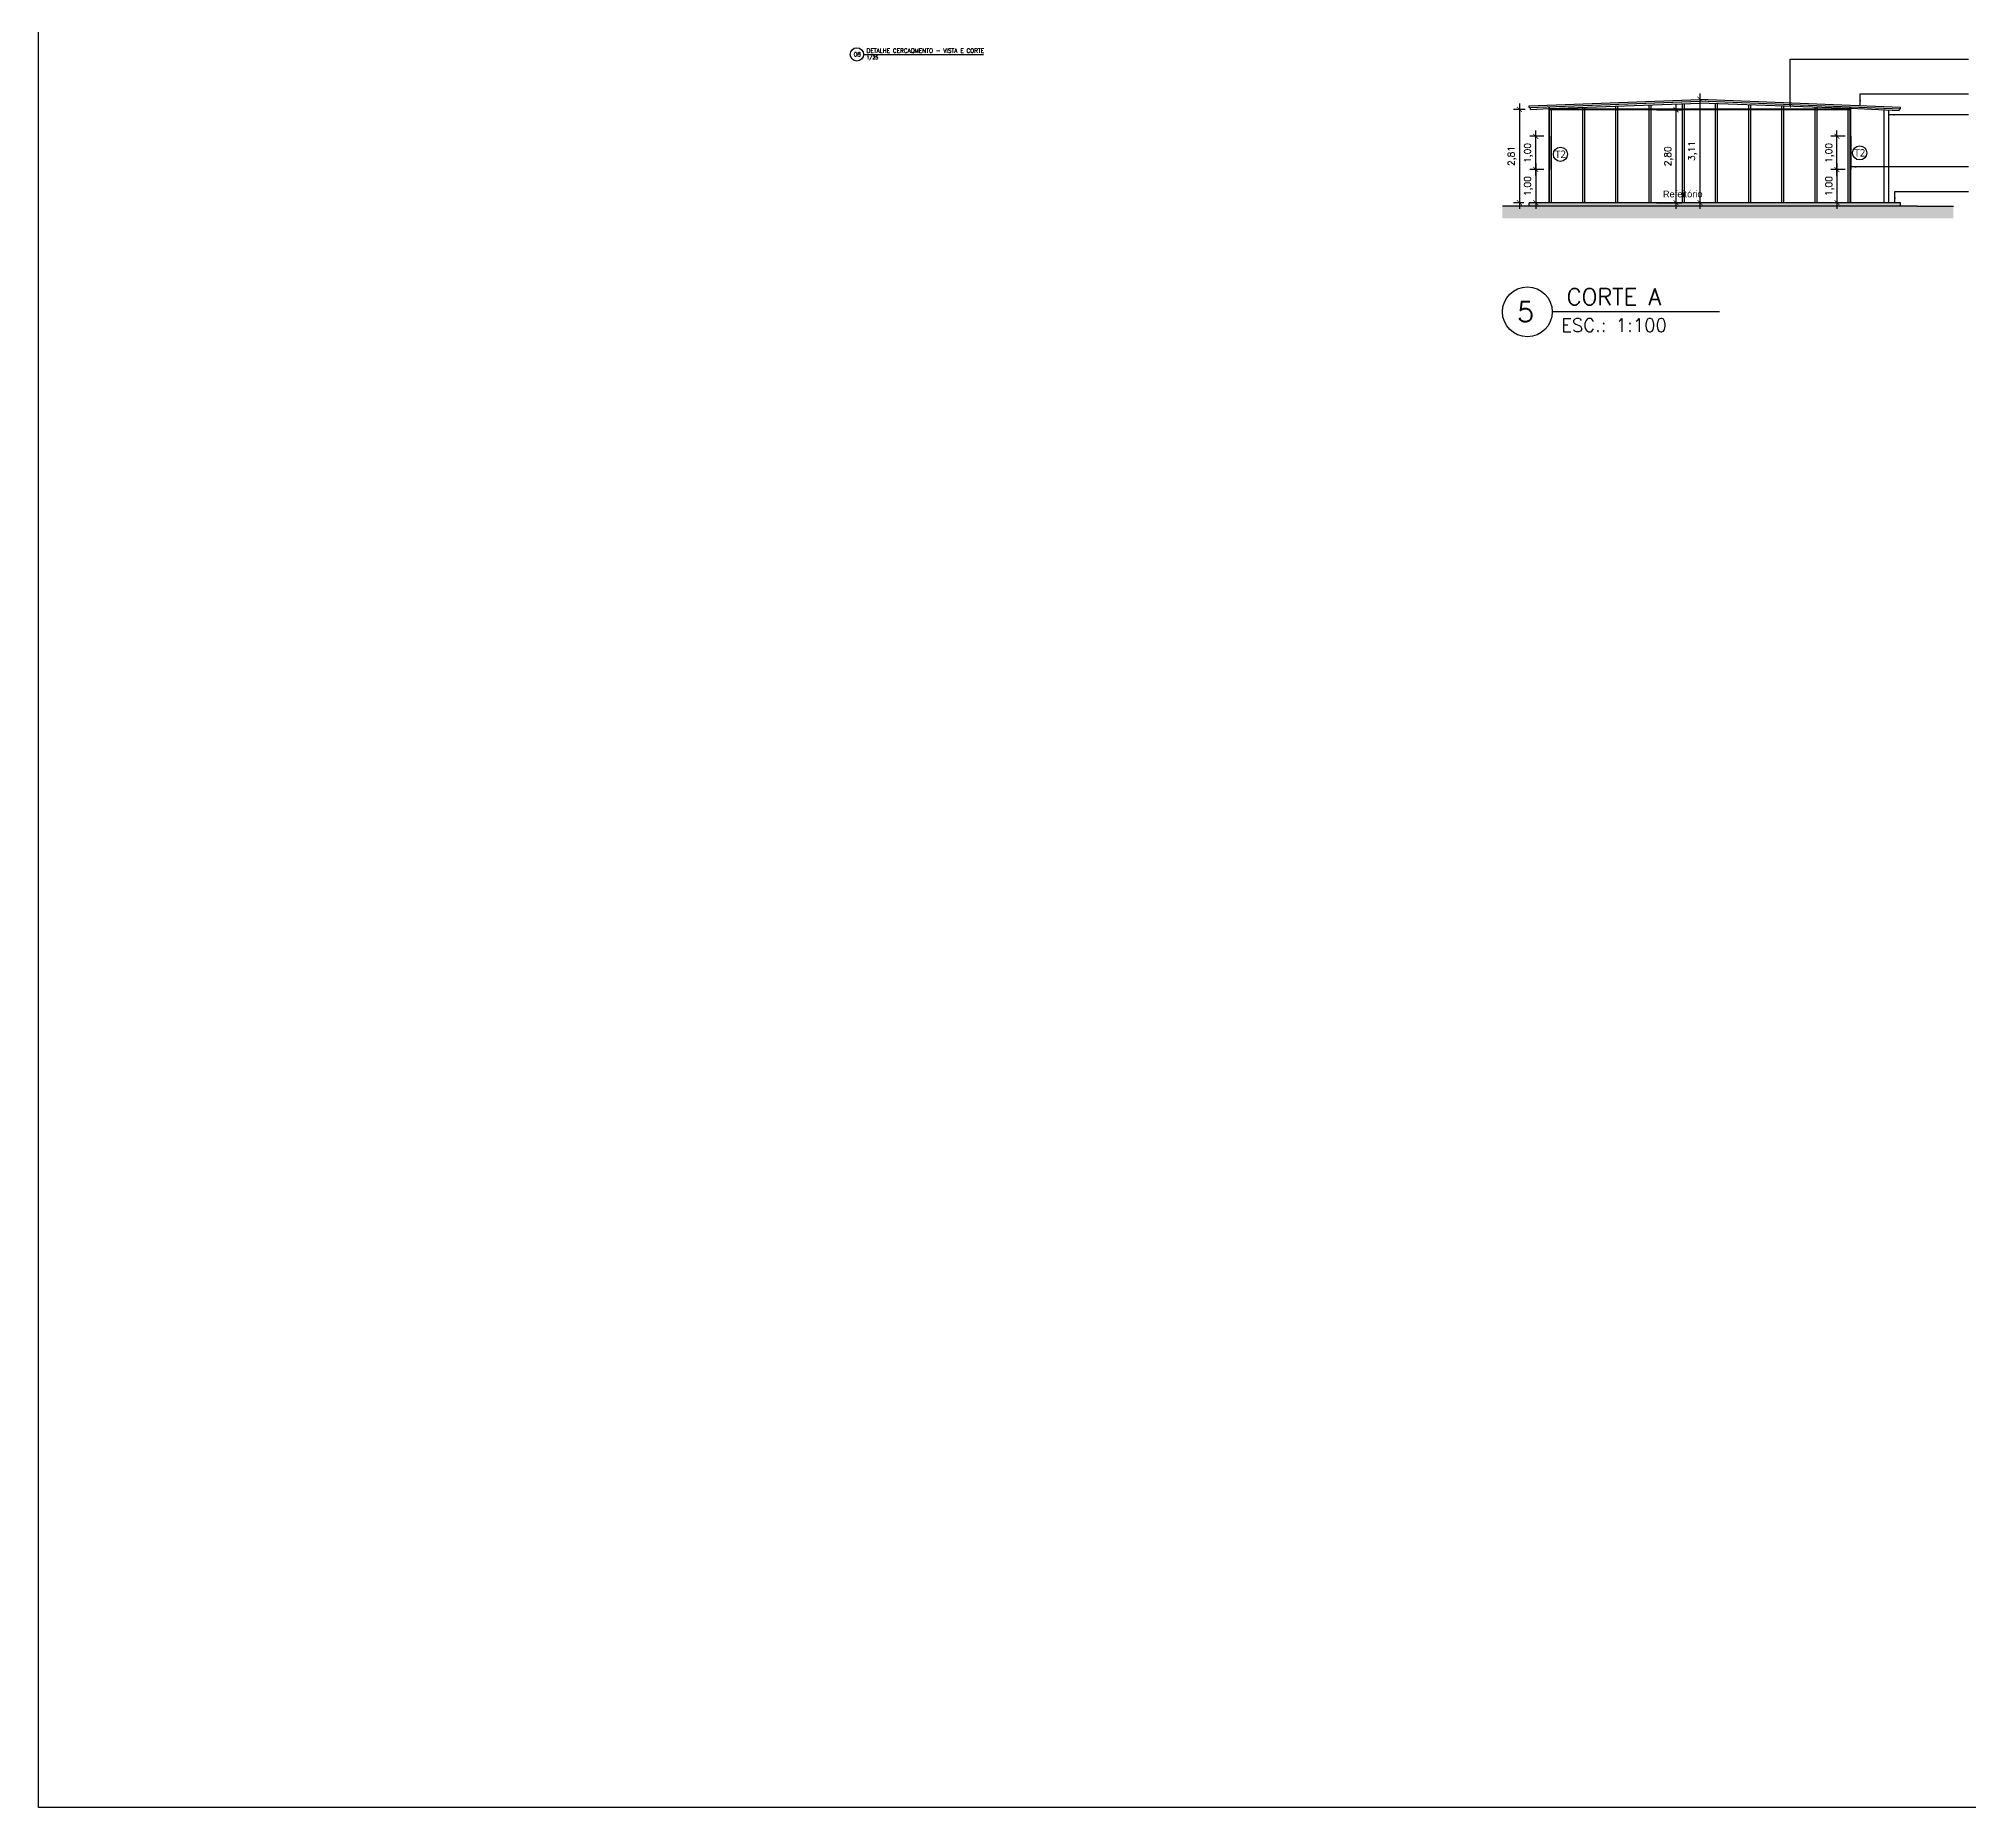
# Model space of a CAD drawing. Header units: millimetres. Extents: x 260 to 453, y 660 to 898.
# Drawn here: x 260.1 to 318.2, y 660.3 to 713.6 of the extents above; entities that cross this region are included whole.
import ezdxf
from ezdxf.enums import TextEntityAlignment as Align

# ---------------------------------------------------------------- set-up
doc = ezdxf.new("R2010")
doc.units = ezdxf.units.MM
for name, color, linetype in [('AR_COTAS', 1, 'Continuous'), ('AR_DIVISÓRIAS', 3, 'Continuous'), ('AR_SIMBOLOS', 1, 'Continuous'), ('AR_SÍMBOLOS', 1, 'Continuous'), ('AR_TEXTOS', 2, 'Continuous'), ('CANT-CORTE 01', 1, 'Continuous'), ('CANT-CORTE 02', 2, 'Continuous'), ('CANT-CORTE 03', 3, 'Continuous'), ('CANT-TEXTO', 2, 'Continuous'), ('texto', 2, 'Continuous'), ('VIST2', 2, 'Continuous')]:
    doc.layers.add(name, color=color, linetype=linetype)
doc.styles.add('arial', font='arial.ttf')
doc.styles.add('ROMANS', font='romans.shx')
doc.styles.add('TREBUCHET', font='trebuc.ttf')
doc.dimstyles.new('ESCALA 1.100', dxfattribs={"dimtxt": 0.2, "dimasz": 0.15, "dimexe": 0.18, "dimexo": 0.16, "dimgap": 0.1, "dimtad": 1, "dimzin": 4, "dimtxsty": 'ROMANS', "dimblk": 'ARCHTICK', "dimcen": 2.5, "dimdle": 0.18, "dimclrd": 256, "dimclre": 256, "dimclrt": 2, "dimazin": 0, "dimtfac": 1, "dimtix": 1, "dimtmove": 2, "dimatfit": 3, "dimldrblk": 'ARCHTICK', "dimfxl": 1, "dimtolj": 1, "dimtzin": 0, "dimlwd": -1, "dimlwe": -1, "dimarcsym": 0})

# ---------------------------------------------------------------- blocks, each defined once
blk = doc.blocks.new('_ArchTick')
at = {"color": 0, "const_width": 0.15}
blk.add_lwpolyline([(-0.5, -0.5), (0.5, 0.5)], dxfattribs=at)
blk = doc.blocks.new('*D49')
at = {"layer": 'AR_COTAS', "transparency": 16777216}
for p, q in [((310.125, 711.912), (310.125, 708.438)), ((310.285, 711.732), (310.305, 711.732)), ((310.415, 708.618), (309.945, 708.618))]:
    blk.add_line(p, q, dxfattribs=at)
at = {"layer": 'Defpoints', "color": 0, "transparency": 16777216}
for p in [(310.125, 711.732), (310.125, 708.618), (310.575, 708.618)]:
    blk.add_point(p, dxfattribs=at)
at = {"layer": 'AR_COTAS', "transparency": 16777216, "xscale": 0.15, "yscale": 0.15, "zscale": 0.15}
for p, rotation in [((310.125, 711.732), 90), ((310.125, 708.618), 270)]:
    blk.add_blockref('_ArchTick', p, dxfattribs=dict(at, rotation=rotation))
at = {"layer": 'AR_COTAS', "color": 2, "transparency": 16777216, "insert": (309.906, 710.175), "char_height": 0.2, "attachment_point": 5, "rotation": 90, "style": 'ROMANS'}
blk.add_mtext('\\A1;3,11', dxfattribs=at)
blk = doc.blocks.new('*D50')
at = {"layer": 'AR_COTAS', "transparency": 16777216}
for p, q in [((304.865, 711.43), (304.507, 711.43)), ((304.687, 711.61), (304.687, 708.438)), ((304.82, 708.618), (304.507, 708.618))]:
    blk.add_line(p, q, dxfattribs=at)
at = {"layer": 'Defpoints', "color": 0, "transparency": 16777216}
for p in [(305.025, 711.43), (304.687, 708.618), (304.98, 708.618)]:
    blk.add_point(p, dxfattribs=at)
at = {"layer": 'AR_COTAS', "transparency": 16777216, "xscale": 0.15, "yscale": 0.15, "zscale": 0.15}
for p, rotation in [((304.687, 711.43), 90), ((304.687, 708.618), 270)]:
    blk.add_blockref('_ArchTick', p, dxfattribs=dict(at, rotation=rotation))
at = {"layer": 'AR_COTAS', "color": 2, "transparency": 16777216, "insert": (304.468, 710.024), "char_height": 0.2, "attachment_point": 5, "rotation": 90, "style": 'ROMANS'}
blk.add_mtext('\\A1;2,81', dxfattribs=at)
blk = doc.blocks.new('*D116')
at = {"layer": 'AR_COTAS', "transparency": 16777216}
for p, q in [((314.495, 709.618), (314.073, 709.618)), ((314.253, 709.798), (314.253, 708.438)), ((314.495, 708.618), (314.073, 708.618))]:
    blk.add_line(p, q, dxfattribs=at)
at = {"layer": 'Defpoints', "color": 0, "transparency": 16777216}
for p in [(314.655, 709.618), (314.253, 708.618), (314.655, 708.618)]:
    blk.add_point(p, dxfattribs=at)
at = {"layer": 'AR_COTAS', "transparency": 16777216, "xscale": 0.15, "yscale": 0.15, "zscale": 0.15}
for p, rotation in [((314.253, 709.618), 90), ((314.253, 708.618), 270)]:
    blk.add_blockref('_ArchTick', p, dxfattribs=dict(at, rotation=rotation))
at = {"layer": 'AR_COTAS', "color": 2, "transparency": 16777216, "insert": (314.034, 709.118), "char_height": 0.2, "attachment_point": 5, "rotation": 90, "style": 'ROMANS'}
blk.add_mtext('\\A1;1,00', dxfattribs=at)
blk = doc.blocks.new('*D117')
at = {"layer": 'AR_COTAS', "transparency": 16777216}
for p, q in [((314.253, 709.438), (314.253, 710.798)), ((314.495, 710.618), (314.073, 710.618)), ((314.495, 709.618), (314.073, 709.618))]:
    blk.add_line(p, q, dxfattribs=at)
at = {"layer": 'Defpoints', "color": 0, "transparency": 16777216}
for p in [(314.253, 710.618), (314.655, 710.618), (314.655, 709.618)]:
    blk.add_point(p, dxfattribs=at)
at = {"layer": 'AR_COTAS', "transparency": 16777216, "xscale": 0.15, "yscale": 0.15, "zscale": 0.15}
for p, rotation in [((314.253, 710.618), 90), ((314.253, 709.618), 270)]:
    blk.add_blockref('_ArchTick', p, dxfattribs=dict(at, rotation=rotation))
at = {"layer": 'AR_COTAS', "color": 2, "transparency": 16777216, "insert": (314.034, 710.118), "char_height": 0.2, "attachment_point": 5, "rotation": 90, "style": 'ROMANS'}
blk.add_mtext('\\A1;1,00', dxfattribs=at)
blk = doc.blocks.new('*D53')
at = {"layer": 'AR_COTAS', "transparency": 16777216}
for p, q in [((305.42, 709.618), (304.998, 709.618)), ((305.178, 709.798), (305.178, 708.438)), ((305.42, 708.618), (304.998, 708.618))]:
    blk.add_line(p, q, dxfattribs=at)
at = {"layer": 'Defpoints', "color": 0, "transparency": 16777216}
for p in [(305.58, 709.618), (305.178, 708.618), (305.58, 708.618)]:
    blk.add_point(p, dxfattribs=at)
at = {"layer": 'AR_COTAS', "transparency": 16777216, "xscale": 0.15, "yscale": 0.15, "zscale": 0.15}
for p, rotation in [((305.178, 709.618), 90), ((305.178, 708.618), 270)]:
    blk.add_blockref('_ArchTick', p, dxfattribs=dict(at, rotation=rotation))
at = {"layer": 'AR_COTAS', "color": 2, "transparency": 16777216, "insert": (304.959, 709.118), "char_height": 0.2, "attachment_point": 5, "rotation": 90, "style": 'ROMANS'}
blk.add_mtext('\\A1;1,00', dxfattribs=at)
blk = doc.blocks.new('*D54')
at = {"layer": 'AR_COTAS', "transparency": 16777216}
for p, q in [((305.178, 709.438), (305.178, 710.798)), ((305.42, 710.618), (304.998, 710.618)), ((305.42, 709.618), (304.998, 709.618))]:
    blk.add_line(p, q, dxfattribs=at)
at = {"layer": 'Defpoints', "color": 0, "transparency": 16777216}
for p in [(305.178, 710.618), (305.58, 710.618), (305.58, 709.618)]:
    blk.add_point(p, dxfattribs=at)
at = {"layer": 'AR_COTAS', "transparency": 16777216, "xscale": 0.15, "yscale": 0.15, "zscale": 0.15}
for p, rotation in [((305.178, 710.618), 90), ((305.178, 709.618), 270)]:
    blk.add_blockref('_ArchTick', p, dxfattribs=dict(at, rotation=rotation))
at = {"layer": 'AR_COTAS', "color": 2, "transparency": 16777216, "insert": (304.959, 710.118), "char_height": 0.2, "attachment_point": 5, "rotation": 90, "style": 'ROMANS'}
blk.add_mtext('\\A1;1,00', dxfattribs=at)
blk = doc.blocks.new('*D55')
at = {"layer": 'AR_COTAS', "transparency": 16777216}
for p, q in [((308.819, 711.418), (309.583, 711.418)), ((309.403, 711.598), (309.403, 708.438)), ((308.819, 708.618), (309.583, 708.618))]:
    blk.add_line(p, q, dxfattribs=at)
at = {"layer": 'Defpoints', "color": 0, "transparency": 16777216}
for p in [(308.659, 711.418), (308.659, 708.618), (309.403, 708.618)]:
    blk.add_point(p, dxfattribs=at)
at = {"layer": 'AR_COTAS', "transparency": 16777216, "xscale": 0.15, "yscale": 0.15, "zscale": 0.15}
for p, rotation in [((309.403, 711.418), 90), ((309.403, 708.618), 270)]:
    blk.add_blockref('_ArchTick', p, dxfattribs=dict(at, rotation=rotation))
at = {"layer": 'AR_COTAS', "color": 2, "transparency": 16777216, "insert": (309.184, 710.018), "char_height": 0.2, "attachment_point": 5, "rotation": 90, "style": 'ROMANS'}
blk.add_mtext('\\A1;2,80', dxfattribs=at)

msp = doc.modelspace()

# ---------------------------------------------------------------- hatches: boundary and pattern name
at = {"layer": 'CANT-CORTE 01', "ltscale": 0.5}
h = msp.add_hatch(dxfattribs=at)
h.set_pattern_fill('EARTH', color=254, scale=0.035, angle=405, style=0)
h.set_pattern_definition([(45, (1234.70825, -648.46048), (6e-16, 0.314308964), [0.22225, -0.22225]), (45, (1234.64932, -648.40154), (6e-16, 0.314308964), [0.22225, -0.22225]), (45, (1234.59039, -648.34261), (6e-16, 0.314308964), [0.22225, -0.22225]), (135, (1234.59039, -648.30332), (-0.314308964, 6e-16), [0.22225, -0.22225]), (135, (1234.64932, -648.2444), (-0.314308964, 6e-16), [0.22225, -0.22225]), (135, (1234.70825, -648.18546), (-0.314308964, 6e-16), [0.22225, -0.22225])])
h.paths.add_polyline_path([(304.176, 708.518), (304.176, 708.15), (317.763, 708.15), (317.763, 708.518)])
at = {"layer": 'CANT-CORTE 03'}
msp.add_hatch(color=256, dxfattribs=at).paths.add_polyline_path([(304.98, 708.618), (304.98, 708.518), (316.17, 708.518), (316.17, 708.618)])

# ---------------------------------------------------------------- linework, layer by layer
at = {"layer": 'AR_COTAS'}
for p, q in [((305.025, 711.43), (305.022, 711.49)), ((305.025, 711.43), (305.58, 711.457)), ((305.595, 711.458), (310.125, 711.622)), ((305.655, 711.438), (305.655, 711.461)), ((305.655, 708.618), (305.655, 711.418)), ((306.595, 711.438), (306.595, 711.494)), ((306.595, 708.618), (306.595, 711.418)), ((306.655, 711.438), (306.655, 711.496)), ((306.655, 708.618), (306.655, 711.418)), ((307.595, 711.438), (307.595, 711.53)), ((307.595, 708.618), (307.595, 711.418)), ((307.655, 711.438), (307.655, 711.532)), ((307.655, 708.618), (307.655, 711.418)), ((309.595, 711.438), (309.595, 711.603)), ((309.595, 708.618), (309.595, 711.418)), ((309.655, 711.438), (309.655, 711.605)), ((309.655, 708.618), (309.655, 711.418)), ((314.655, 711.458), (310.125, 711.622)), ((310.595, 711.438), (310.595, 711.605)), ((310.595, 708.618), (310.595, 711.418)), ((310.655, 711.438), (310.655, 711.603)), ((310.655, 708.618), (310.655, 711.418)), ((312.595, 711.438), (312.595, 711.532)), ((312.595, 708.618), (312.595, 711.418)), ((312.655, 711.438), (312.655, 711.53)), ((312.655, 708.618), (312.655, 711.418)), ((313.595, 711.438), (313.595, 711.496)), ((313.595, 708.618), (313.595, 711.418)), ((313.655, 711.438), (313.655, 711.494)), ((313.655, 708.618), (313.655, 711.418)), ((316.129, 711.385), (314.67, 711.457)), ((316.129, 711.385), (316.132, 711.44)), ((315.996, 708.618), (315.996, 708.955)), ((315.996, 708.955), (318.219, 708.955))]:
    msp.add_line(p, q, dxfattribs=at)
msp.add_lwpolyline([(260.078, 772.19), (453.192, 772.19), (453.192, 660.268), (260.078, 660.268)], close=True, dxfattribs=at)
at = {"layer": 'AR_DIVISÓRIAS', "ltscale": 0.5}
for p, q in [((304.98, 711.538), (310.125, 711.732)), ((304.982, 711.488), (304.98, 711.538)), ((304.982, 711.488), (310.125, 711.682)), ((305.58, 710.853), (305.58, 711.511)), ((305.58, 710.618), (305.58, 711.457)), ((305.595, 710.618), (305.595, 711.511)), ((316.17, 711.489), (310.125, 711.732)), ((316.167, 711.439), (310.125, 711.682)), ((314.655, 710.618), (314.655, 711.499)), ((314.67, 710.618), (314.67, 711.499)), ((316.167, 711.439), (316.17, 711.489)), ((305.595, 710.618), (305.58, 710.618)), ((314.67, 710.618), (314.655, 710.618)), ((305.58, 708.618), (305.58, 709.618)), ((305.595, 709.618), (305.58, 709.618)), ((305.58, 708.618), (305.58, 709.618)), ((305.595, 708.618), (305.595, 709.618)), ((305.595, 708.618), (305.595, 709.618)), ((314.67, 709.618), (314.655, 709.618)), ((314.655, 708.618), (314.655, 709.618)), ((314.67, 708.618), (314.67, 709.618))]:
    msp.add_line(p, q, dxfattribs=at)
at = {"layer": 'AR_DIVISÓRIAS', "color": 1, "ltscale": 0.5}
for p, q in [((305.58, 709.618), (305.58, 710.618)), ((305.595, 710.618), (305.595, 709.618)), ((314.655, 709.618), (314.655, 710.618)), ((314.67, 710.618), (314.67, 709.618))]:
    msp.add_line(p, q, dxfattribs=at)
at = {"layer": 'AR_SIMBOLOS'}
for centre in [(305.922, 710.076), (314.938, 710.118)]:
    msp.add_circle(centre, 0.213, dxfattribs=at)
at = {"layer": 'AR_SÍMBOLOS', "color": 2}
for points in [[(284.929, 713.087), (286.284, 713.087)], [(284.929, 713.087), (288.544, 713.087)], [(305.676, 705.337), (310.716, 705.337)]]:
    msp.add_lwpolyline(points, dxfattribs=at)
at = {"layer": 'AR_SÍMBOLOS'}
for points in [[(312.848, 711.545), (312.848, 712.946), (318.219, 712.946)], [(314.954, 711.553), (314.953, 711.9), (318.219, 711.9)], [(318.219, 711.268), (315.82, 711.268)], [(318.219, 709.698), (314.695, 709.698)]]:
    msp.add_lwpolyline(points, dxfattribs=at)
at = {"layer": 'AR_SÍMBOLOS', "color": 2}
for centre, radius in [((284.729, 713.087), 0.2), ((304.926, 705.33), 0.75)]:
    msp.add_circle(centre, radius, dxfattribs=at)
at = {"layer": 'AR_SÍMBOLOS'}
for points in [[(312.876, 711.604), (312.82, 711.604), (312.848, 711.438)], [(314.979, 711.719), (314.926, 711.719), (314.954, 711.553)], [(315.986, 711.295), (315.986, 711.24), (315.82, 711.268)], [(314.836, 709.67), (314.836, 709.725), (314.67, 709.698)], [(316.024, 708.784), (315.969, 708.784), (315.996, 708.618)]]:
    msp.add_solid(points, dxfattribs=at)
at = {"layer": 'CANT-CORTE 01', "ltscale": 0.5}
for p, q in [((305.58, 711.457), (305.58, 711.457)), ((315.67, 708.618), (315.67, 711.408)), ((315.82, 708.618), (315.82, 711.4))]:
    msp.add_line(p, q, dxfattribs=at)
at = {"layer": 'CANT-CORTE 01', "color": 251, "ltscale": 0.5}
for p, q in [((314.595, 711.438), (314.595, 711.46)), ((314.595, 708.618), (314.595, 711.418))]:
    msp.add_line(p, q, dxfattribs=at)
at = {"layer": 'CANT-CORTE 02', "color": 2, "ltscale": 0.5}
msp.add_line((305.595, 711.438), (305.595, 711.418), dxfattribs=at)
at = {"layer": 'CANT-CORTE 03'}
for p, q in [((304.98, 708.518), (304.176, 708.518)), ((304.98, 708.518), (304.98, 708.618)), ((316.17, 708.618), (304.98, 708.618)), ((316.67, 708.518), (304.98, 708.518)), ((316.17, 708.518), (316.17, 708.618)), ((316.67, 708.518), (317.763, 708.518))]:
    msp.add_line(p, q, dxfattribs=at)
at = {"layer": 'VIST2', "ltscale": 0.001}
for p, q in [((314.655, 711.438), (305.595, 711.438)), ((314.655, 711.418), (305.595, 711.418)), ((308.599, 711.438), (308.599, 711.567)), ((308.599, 708.618), (308.599, 711.418)), ((308.659, 711.438), (308.659, 711.569)), ((308.659, 708.618), (308.659, 711.418)), ((311.599, 711.438), (311.599, 711.568)), ((311.599, 708.618), (311.599, 711.418)), ((311.659, 711.438), (311.659, 711.566)), ((311.659, 708.618), (311.659, 711.418))]:
    msp.add_line(p, q, dxfattribs=at)

# ---------------------------------------------------------------- texts
at = {"layer": 'AR_SÍMBOLOS', "color": 4, "attachment_point": 5}
for s, insert, char_height, width in [('{\\Fromans|c0;5}', (304.874, 705.327), 0.6, 1.44625), ('{\\Fromans|c0;CORTE A}', (307.537, 705.783), 0.5, 15.49772)]:
    msp.add_mtext(s, dxfattribs=dict(at, insert=insert, char_height=char_height, width=width))
at = {"layer": 'AR_SÍMBOLOS', "color": 2, "insert": (305.942, 705.126), "char_height": 0.4, "width": 4.97397, "attachment_point": 1}
msp.add_mtext('{\\Fromans|c0;ESC.: 1:100}', dxfattribs=at)
at = {"layer": 'AR_TEXTOS', "color": 4, "char_height": 0.125, "width": 5.43977, "attachment_point": 4, "style": 'ROMANS'}
for s, insert in [('08', (284.633, 713.089)), ('DETALHE CERCAQMENTO - VISTA E CORTE', (285.021, 713.195))]:
    msp.add_mtext(s, dxfattribs=dict(at, insert=insert))
at = {"layer": 'AR_TEXTOS', "insert": (285.019, 713.043), "char_height": 0.1, "width": 5.4021, "attachment_point": 1, "style": 'ROMANS'}
msp.add_mtext('1/25', dxfattribs=at)
at = {"layer": 'CANT-TEXTO', "style": 'TREBUCHET'}
for p in [(305.926, 709.965), (314.942, 710.006)]:
    msp.add_text('T2', height=0.225, dxfattribs=at).set_placement(p, align=Align.CENTER)
at = {"layer": 'texto', "ltscale": 0.5, "insert": (309.607, 708.778), "char_height": 0.2, "width": 7.33006, "attachment_point": 8, "style": 'arial'}
msp.add_mtext('Refeitório', dxfattribs=at)

# ---------------------------------------------------------------- dimensions: what is measured, and where the dimension line sits
at = {"layer": 'AR_COTAS'}
for base, p1, p2, picture, middle in [((304.687, 708.618), (305.025, 711.43), (304.98, 708.618), '*D50', (304.468, 710.024)), ((309.403, 708.618), (308.659, 711.418), (308.659, 708.618), '*D55', (309.184, 710.018)), ((310.125, 708.618), (310.125, 711.732), (310.575, 708.618), '*D49', (309.906, 710.175)), ((305.178, 710.618), (305.58, 709.618), (305.58, 710.618), '*D54', (304.959, 710.118)), ((314.253, 710.618), (314.655, 709.618), (314.655, 710.618), '*D117', (314.034, 710.118)), ((305.178, 708.618), (305.58, 709.618), (305.58, 708.618), '*D53', (304.959, 709.118)), ((314.253, 708.618), (314.655, 709.618), (314.655, 708.618), '*D116', (314.034, 709.118))]:
    dim = msp.add_linear_dim(base=base, p1=p1, p2=p2, angle=90, dimstyle='ESCALA 1.100', dxfattribs=at)
    dim.commit()
    dim.dimension.update_dxf_attribs({"geometry": picture, "text_midpoint": middle})

doc.saveas('drawing.dxf')
